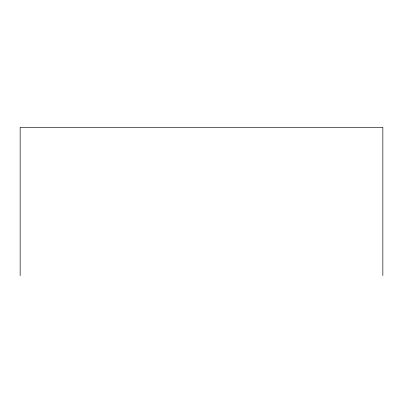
<?xml version="1.0" encoding="UTF-8"?>
<svg xmlns="http://www.w3.org/2000/svg" width="403" height="403" viewBox="0 0 403 403"><rect width="100%" height="100%" fill="white"/><g stroke="black" fill="none" stroke-linecap="round" stroke-linejoin="round"><path stroke-width="0.6" d="M382.85 275.672L382.85 127.328L20.15 127.328L20.15 275.672"/></g></svg>
